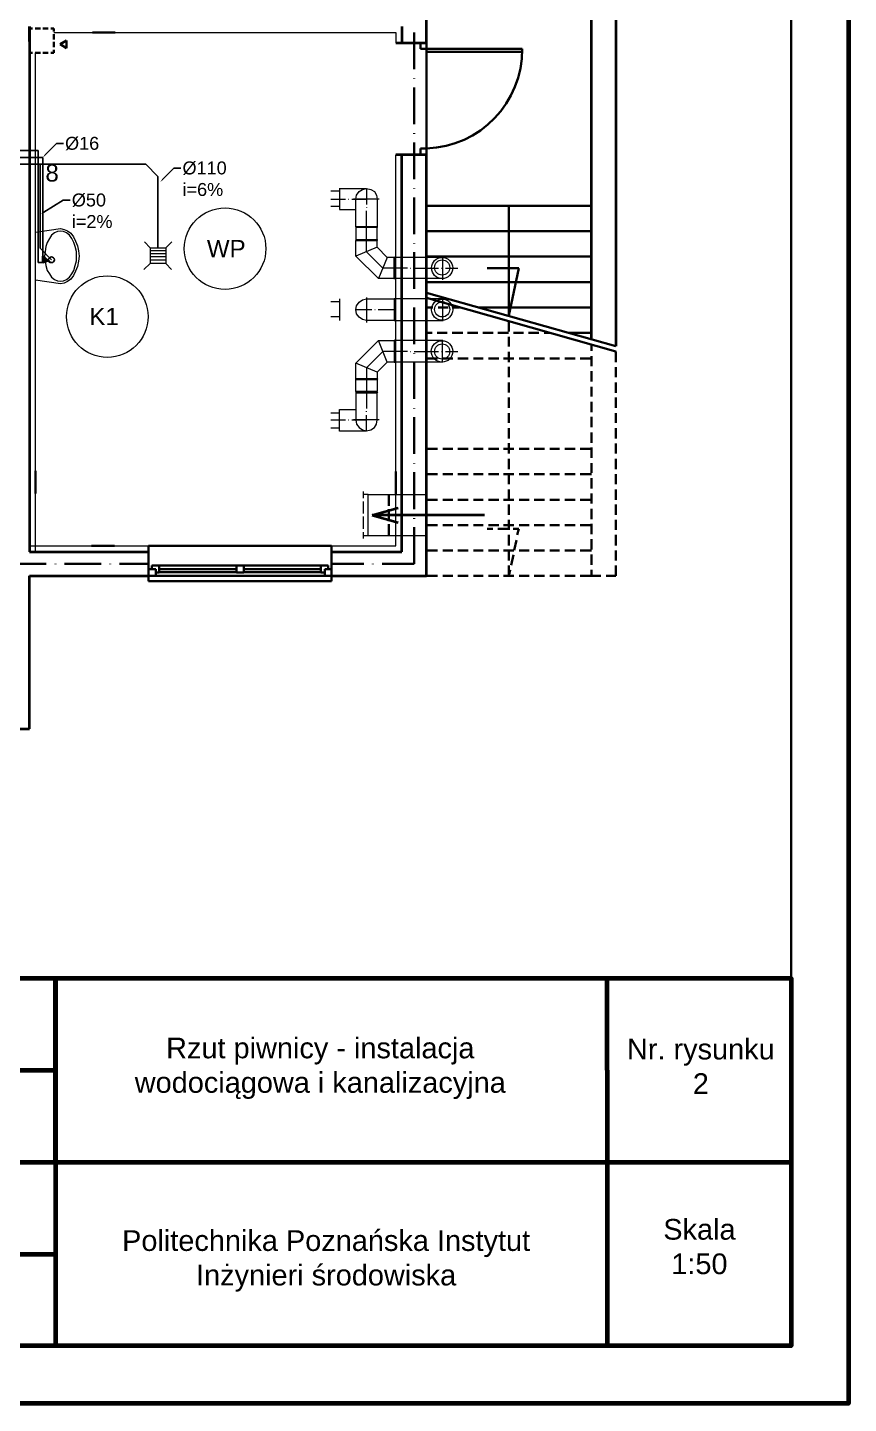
# Model space of a CAD drawing. Header units: millimetres. Extents: x 135 to 13042, y 991 to 8969.
# Drawn here: x 6271 to 6986, y 1879 to 3076 of the extents above; entities that cross this region are included whole.
import ezdxf
from ezdxf import colors
from ezdxf.entities.mleader import LeaderData, LeaderLine
from ezdxf.math import Vec2, Vec3

# ---------------------------------------------------------------- set-up
doc = ezdxf.new("R2010")
doc.units = ezdxf.units.MM
for name, color, linetype in [('baterie', 50, 'Continuous'), ('PDF _Geometria', 7, 'Continuous'), ('woda zimna średnice', 140, 'Continuous')]:
    doc.layers.add(name, color=color, linetype=linetype)
doc.layers.add('kanalizacja', color=7, linetype='Continuous', true_color=0xb06239)
doc.layers.add('kanalizacja średnice', color=7, linetype='Continuous', true_color=0xb06239)
doc.layers.add('woda ciepła', color=10, linetype='Continuous', lineweight=18)
doc.layers.add('woda zimna', color=140, linetype='Continuous', lineweight=18)
doc.styles.add('numery działek', font='arial.ttf', dxfattribs={"height": 15})
doc.styles.get("Standard").update_dxf_attribs({"font": 'arial.ttf'})

msp = doc.modelspace()

# ---------------------------------------------------------------- hatches: boundary and pattern name
at = {"layer": 'baterie', "lineweight": 35}
h = msp.add_hatch(color=256, dxfattribs=at)
h.dxf.hatch_style = 1
h.paths.add_polyline_path([(6286.4, 2876), (6284.7, 2877.4), (6284.7, 2871.9), (6286.8, 2872.7), (6286.7, 2873.3)])
h.paths.add_polyline_path([(6289.3, 2873.6), (6286.4, 2876), (6286.7, 2873.3), (6286.8, 2872.7)])

# ---------------------------------------------------------------- linework, layer by layer
at = {"linetype": 'ByBlock', "lineweight": 70}
for p, q in [((6295.8, 2089.2), (6295.8, 2249.2)), ((6295.8, 2249.2), (6295.8, 1929.2)), ((6135.8, 2169.2), (6295.8, 2169.2)), ((6775.8, 2169.2), (6775.8, 1929.2)), ((5815.8, 2089.2), (6935.8, 2089.2)), ((5815.8, 2009.2), (6295.8, 2009.2))]:
    msp.add_line(p, q, dxfattribs=at)
for points in [[(1385.8, 3979.2), (6985.8, 3979.2), (6985.8, 1879.2), (1385.8, 1879.2)], [(5655.8, 2249.2), (6935.8, 2249.2), (6935.8, 1929.2), (5655.8, 1929.2)]]:
    msp.add_lwpolyline(points, close=True, dxfattribs=at)
at = {"linetype": 'ByBlock', "lineweight": 35}
msp.add_lwpolyline([(1485.8, 3929.2), (1485.8, 1929.2), (6935.8, 1929.2), (6935.8, 3929.2)], close=True, dxfattribs=at)
at = {"linetype": 'ByBlock', "lineweight": 70}
msp.add_lwpolyline([(6775.8, 2169.2), (6775.8, 2249.2), (6935.8, 2249.2), (6935.8, 2169.2)], dxfattribs=at)
at = {"layer": 'baterie', "lineweight": 35}
for p, q in [((6284.7, 2871.9), (6284.7, 2877.4)), ((6284.7, 2877.4), (6291.1, 2872)), ((6284.7, 2871.9), (6289.3, 2873.6))]:
    msp.add_line(p, q, dxfattribs=at)
at = {"layer": 'kanalizacja', "lineweight": 25}
for p, q in [((4132.1, 2957.3), (6374.3, 2957.3)), ((6282.4, 2957.3), (6282.4, 2884.3)), ((6374.3, 2957.3), (6384.9, 2946.7)), ((6384.9, 2884.5), (6384.9, 2946.7)), ((6292.3, 2874.3), (6282.4, 2884.3))]:
    msp.add_line(p, q, dxfattribs=at)
msp.add_circle((6292.3, 2874.3), 2.5, dxfattribs=at)
at = {"layer": 'PDF _Geometria', "lineweight": 40}
for p, q in [((6783.2, 3234.7), (6783.2, 2799)), ((6762.1, 2805), (6762.1, 3213.8)), ((6618.6, 3063), (6618.6, 3098.6)), ((6273.2, 3064.1), (6273.2, 3077.3)), ((6273.2, 3077.3), (6273.2, 2917.9)), ((6597.2, 3077.3), (6597.2, 3063)), ((6591.9, 3063), (6618.6, 3063)), ((6618.6, 2965.5), (6591.9, 2965.5)), ((6597.2, 2620.2), (6597.2, 2965.5)), ((6618.6, 2599.2), (6618.6, 2965.5)), ((6273.2, 2917.9), (6273.2, 2620.2)), ((6571.3, 2652), (6593.8, 2658.4)), ((6669.1, 2652), (6571.3, 2652)), ((6571.3, 2652), (6593.8, 2645.7)), ((6273.2, 2620.2), (6376.7, 2620.2)), ((6536, 2620.2), (6597.2, 2620.2)), ((6273.2, 2487.4), (6273.2, 2599.2)), ((6273.2, 2466.1), (6273.2, 2599.2)), ((6273.2, 2599.2), (6376.7, 2599.2)), ((6536, 2599.2), (6618.6, 2599.2)), ((6080.1, 2466.1), (6273.2, 2466.1))]:
    msp.add_line(p, q, dxfattribs=at)
at = {"layer": 'PDF _Geometria', "lineweight": 35}
for p, q in [((6273.2, 3072.8), (6273.2, 3075.4)), ((6273.2, 3075.4), (6275.8, 3075.4)), ((6273.2, 3066), (6273.2, 3070.5)), ((6278.1, 3075.4), (6282.6, 3075.4)), ((6284.8, 3075.4), (6289.3, 3075.4)), ((6291.6, 3075.4), (6294.2, 3075.4)), ((6294.2, 3075.4), (6294.2, 3072.8)), ((6294.2, 3070.5), (6294.2, 3066)), ((6299.8, 3061.9), (6305.4, 3064.9)), ((6305.4, 3064.9), (6305.4, 3058.5)), ((6347.8, 3072), (6328, 3072)), ((6328, 3072), (6347.8, 3072)), ((6608, 3040.1), (6608, 3072)), ((6273.2, 3059.3), (6273.2, 3063.8)), ((6273.2, 3054.4), (6273.2, 3057)), ((6275.8, 3054.4), (6273.2, 3054.4)), ((6282.6, 3054.4), (6278.1, 3054.4)), ((6289.3, 3054.4), (6284.8, 3054.4)), ((6294.2, 3054.4), (6291.6, 3054.4)), ((6294.2, 3063.8), (6294.2, 3059.3)), ((6294.2, 3057), (6294.2, 3054.4)), ((6305.4, 3058.5), (6299.8, 3061.9)), ((6613.3, 3063), (6613.3, 3057.8)), ((6613.3, 3057.8), (6618.6, 3057.8)), ((6618.6, 2971.2), (6618.6, 3063)), ((6618.6, 3057.8), (6701.8, 3057.8)), ((6618.6, 3055.1), (6701.8, 3055.1)), ((6608, 3032.3), (6608, 3031.9)), ((6608, 2992.1), (6608, 3024)), ((6608, 2984.3), (6608, 2983.9)), ((6608, 2944.5), (6608, 2976.4)), ((6618.6, 2971.2), (6613.3, 2971.2)), ((6613.3, 2971.2), (6613.3, 2965.5)), ((6618.6, 2965.5), (6618.6, 2971.2)), ((6608, 2936.3), (6608, 2935.9)), ((6608, 2896.5), (6608, 2928.4)), ((6618.6, 2921.3), (6762.1, 2921.3)), ((6690.2, 2921.3), (6690.2, 2825.7)), ((6618.6, 2899.2), (6762.1, 2899.2)), ((6608, 2888.7), (6608, 2888.3)), ((6608, 2848.9), (6608, 2880.8)), ((6618.6, 2877), (6762.1, 2877)), ((6698.8, 2866.9), (6671.4, 2866.9)), ((6690.2, 2825.7), (6698.8, 2866.9)), ((6618.6, 2854.9), (6762.1, 2854.9)), ((6608, 2840.7), (6608, 2840.3)), ((6618.6, 2845.5), (6783.2, 2799)), ((6618.6, 2841), (6783.2, 2794.5)), ((6608, 2800.9), (6608, 2832.8)), ((6618.6, 2832.8), (6624.2, 2832.8)), ((6628.7, 2832.8), (6637.3, 2832.8)), ((6641.8, 2832.8), (6647.4, 2832.8)), ((6663.9, 2832.8), (6762.1, 2832.8)), ((6690.2, 2821.2), (6690.2, 2811.8)), ((6618.6, 2810.7), (6623.4, 2810.7)), ((6627.9, 2810.7), (6636.5, 2810.7)), ((6641, 2810.7), (6650.1, 2810.7)), ((6654.2, 2810.7), (6663.2, 2810.7)), ((6667.6, 2810.7), (6676.7, 2810.7)), ((6680.8, 2810.7), (6689.8, 2810.7)), ((6690.2, 2807.3), (6690.2, 2798.7)), ((6694.3, 2810.7), (6702.9, 2810.7)), ((6707.4, 2810.7), (6716.4, 2810.7)), ((6720.9, 2810.7), (6725.8, 2810.7)), ((6741.9, 2810.7), (6762.1, 2810.7)), ((6608, 2793), (6608, 2792.7)), ((6690.2, 2794.2), (6690.2, 2785.2)), ((6762.1, 2800.5), (6762.1, 2794.9)), ((6762.1, 2790.4), (6762.1, 2781.8)), ((6783.2, 2794.5), (6783.2, 2785.2)), ((6608, 2753.3), (6608, 2785.2)), ((6618.6, 2788.5), (6628.3, 2788.5)), ((6632.8, 2788.5), (6641.4, 2788.5)), ((6645.9, 2788.5), (6654.9, 2788.5)), ((6659.4, 2788.5), (6668, 2788.5)), ((6672.5, 2788.5), (6681.6, 2788.5)), ((6685.7, 2788.5), (6694.7, 2788.5)), ((6690.2, 2781), (6690.2, 2772)), ((6699.1, 2788.5), (6707.8, 2788.5)), ((6712.3, 2788.5), (6721.3, 2788.5)), ((6725.8, 2788.5), (6734.4, 2788.5)), ((6738.9, 2788.5), (6747.9, 2788.5)), ((6752.4, 2788.5), (6762.1, 2788.5)), ((6783.2, 2780.7), (6783.2, 2772)), ((6690.2, 2767.5), (6690.2, 2758.9)), ((6762.1, 2777.3), (6762.1, 2768.3)), ((6783.2, 2767.5), (6783.2, 2758.5)), ((6690.2, 2754.4), (6690.2, 2745.4)), ((6762.1, 2763.8), (6762.1, 2755.2)), ((6783.2, 2754.4), (6783.2, 2745.4)), ((6608, 2745), (6608, 2744.7)), ((6762.1, 2750.7), (6762.1, 2741.7)), ((6608, 2705.3), (6608, 2737.2)), ((6690.2, 2740.9), (6690.2, 2732.3)), ((6762.1, 2737.5), (6762.1, 2728.5)), ((6783.2, 2740.9), (6783.2, 2732.3)), ((6690.2, 2727.8), (6690.2, 2718.8)), ((6762.1, 2724), (6762.1, 2715)), ((6783.2, 2727.8), (6783.2, 2718.8)), ((6618.6, 2709.8), (6628.3, 2709.8)), ((6632.8, 2709.8), (6641.4, 2709.8)), ((6645.9, 2709.8), (6654.9, 2709.8)), ((6659.4, 2709.8), (6668, 2709.8)), ((6672.5, 2709.8), (6681.6, 2709.8)), ((6685.7, 2709.8), (6694.7, 2709.8)), ((6690.2, 2714.7), (6690.2, 2705.7)), ((6699.1, 2709.8), (6707.8, 2709.8)), ((6712.3, 2709.8), (6721.3, 2709.8)), ((6725.8, 2709.8), (6734.4, 2709.8)), ((6738.9, 2709.8), (6747.9, 2709.8)), ((6752.4, 2709.8), (6762.1, 2709.8)), ((6762.1, 2710.9), (6762.1, 2701.9)), ((6783.2, 2714.3), (6783.2, 2705.7)), ((6608, 2697.4), (6608, 2697)), ((6690.2, 2701.2), (6690.2, 2692.2)), ((6762.1, 2697.4), (6762.1, 2688.8)), ((6783.2, 2701.2), (6783.2, 2692.2)), ((6273.2, 2689.9), (6273.2, 2670.1)), ((6278.4, 2690.7), (6278.4, 2670.8)), ((6278.4, 2670.8), (6278.4, 2690.7)), ((6591.9, 2670.1), (6591.9, 2689.9)), ((6591.9, 2689.9), (6591.9, 2670.1)), ((6597.2, 2690.7), (6597.2, 2670.8)), ((6597.2, 2670.8), (6597.2, 2690.7)), ((6608, 2657.3), (6608, 2689.5)), ((6618.6, 2689.9), (6618.6, 2670.1)), ((6618.6, 2687.7), (6628.3, 2687.7)), ((6632.8, 2687.7), (6641.4, 2687.7)), ((6645.9, 2687.7), (6654.9, 2687.7)), ((6659.4, 2687.7), (6668, 2687.7)), ((6672.5, 2687.7), (6681.6, 2687.7)), ((6685.7, 2687.7), (6694.7, 2687.7)), ((6690.2, 2688), (6690.2, 2679)), ((6699.1, 2687.7), (6707.8, 2687.7)), ((6712.3, 2687.7), (6721.3, 2687.7)), ((6725.8, 2687.7), (6734.4, 2687.7)), ((6738.9, 2687.7), (6747.9, 2687.7)), ((6752.4, 2687.7), (6762.1, 2687.7)), ((6762.1, 2684.3), (6762.1, 2675.3)), ((6783.2, 2687.7), (6783.2, 2679)), ((6585.9, 2660.3), (6585.9, 2670.1)), ((6690.2, 2674.5), (6690.2, 2665.9)), ((6762.1, 2670.8), (6762.1, 2662.2)), ((6783.2, 2674.5), (6783.2, 2665.5)), ((6618.6, 2665.5), (6628.3, 2665.5)), ((6632.8, 2665.5), (6641.4, 2665.5)), ((6645.9, 2665.5), (6654.9, 2665.5)), ((6659.4, 2665.5), (6668, 2665.5)), ((6672.5, 2665.5), (6681.6, 2665.5)), ((6685.7, 2665.5), (6694.7, 2665.5)), ((6690.2, 2661.4), (6690.2, 2652.4)), ((6699.1, 2665.5), (6707.8, 2665.5)), ((6712.3, 2665.5), (6721.3, 2665.5)), ((6725.8, 2665.5), (6734.4, 2665.5)), ((6738.9, 2665.5), (6747.9, 2665.5)), ((6752.4, 2665.5), (6762.1, 2665.5)), ((6783.2, 2661.4), (6783.2, 2652.4)), ((6585.9, 2646.8), (6585.9, 2657.3)), ((6608, 2649.4), (6608, 2649)), ((6690.2, 2647.9), (6690.2, 2639.3)), ((6762.1, 2657.7), (6762.1, 2648.7)), ((6783.2, 2647.9), (6783.2, 2639.3)), ((6585.9, 2634.4), (6585.9, 2644.2)), ((6608, 2609.7), (6608, 2641.6)), ((6618.6, 2643.4), (6628.3, 2643.4)), ((6632.8, 2643.4), (6641.4, 2643.4)), ((6645.9, 2643.4), (6654.9, 2643.4)), ((6659.4, 2643.4), (6668, 2643.4)), ((6676.3, 2640.1), (6671.4, 2640.1)), ((6672.5, 2643.4), (6681.6, 2643.4)), ((6689.4, 2640.1), (6680.8, 2640.1)), ((6685.7, 2643.4), (6694.7, 2643.4)), ((6690.2, 2634.8), (6690.2, 2625.8)), ((6698.8, 2640.1), (6693.9, 2640.1)), ((6697.6, 2634.8), (6698.8, 2640.1)), ((6699.1, 2643.4), (6707.8, 2643.4)), ((6712.3, 2643.4), (6721.3, 2643.4)), ((6725.8, 2643.4), (6734.4, 2643.4)), ((6738.9, 2643.4), (6747.9, 2643.4)), ((6752.4, 2643.4), (6762.1, 2643.4)), ((6762.1, 2644.6), (6762.1, 2635.6)), ((6783.2, 2634.8), (6783.2, 2625.8)), ((6327.2, 2625.4), (6347.1, 2625.4)), ((6347.1, 2625.4), (6327.2, 2625.4)), ((6376.7, 2594.7), (6376.7, 2625.4)), ((6376.7, 2625.4), (6536, 2625.4)), ((6536, 2625.4), (6536, 2594.7)), ((6695, 2621.7), (6696.9, 2630.3)), ((6762.1, 2631.1), (6762.1, 2622.1)), ((6347.8, 2620.2), (6328, 2620.2)), ((6328, 2620.2), (6347.8, 2620.2)), ((6618.6, 2621.3), (6628.3, 2621.3)), ((6632.8, 2621.3), (6641.4, 2621.3)), ((6645.9, 2621.3), (6654.9, 2621.3)), ((6659.4, 2621.3), (6668, 2621.3)), ((6672.5, 2621.3), (6681.6, 2621.3)), ((6685.7, 2621.3), (6694.7, 2621.3)), ((6690.2, 2621.7), (6690.2, 2612.7)), ((6692.4, 2608.6), (6694.3, 2617.6)), ((6699.1, 2621.3), (6707.8, 2621.3)), ((6712.3, 2621.3), (6721.3, 2621.3)), ((6725.8, 2621.3), (6734.4, 2621.3)), ((6738.9, 2621.3), (6747.9, 2621.3)), ((6752.4, 2621.3), (6762.1, 2621.3)), ((6762.1, 2617.9), (6762.1, 2608.9)), ((6783.2, 2621.3), (6783.2, 2612.7)), ((6262.3, 2609.7), (6287.8, 2609.7)), ((6295.7, 2609.7), (6295.7, 2609.3)), ((6303.6, 2609.7), (6335.4, 2609.7)), ((6347.1, 2599.2), (6327.2, 2599.2)), ((6343.3, 2609.7), (6343.3, 2609.3)), ((6351.6, 2609.7), (6376.7, 2609.7)), ((6376.7, 2605.2), (6376.7, 2599.2)), ((6383.1, 2605.2), (6376.7, 2605.2)), ((6376.7, 2599.2), (6383.1, 2599.2)), ((6386.1, 2608.2), (6379.7, 2608.2)), ((6379.7, 2608.2), (6379.7, 2605.2)), ((6383.1, 2599.2), (6383.1, 2605.2)), ((6383.1, 2602.2), (6386.1, 2602.2)), ((6530, 2599.2), (6383.1, 2599.2)), ((6386.1, 2602.2), (6386.1, 2608.2)), ((6453.2, 2608.2), (6386.1, 2608.2)), ((6453.2, 2605.2), (6386.1, 2605.2)), ((6453.2, 2602.6), (6386.1, 2602.6)), ((6453.2, 2602.2), (6453.2, 2608.2)), ((6453.2, 2608.2), (6456.6, 2608.2)), ((6456.6, 2602.2), (6453.2, 2602.2)), ((6456.6, 2608.2), (6459.6, 2608.2)), ((6459.6, 2602.2), (6456.6, 2602.2)), ((6459.6, 2608.2), (6459.6, 2602.2)), ((6526.7, 2608.2), (6459.6, 2608.2)), ((6526.7, 2605.2), (6459.6, 2605.2)), ((6526.7, 2602.6), (6459.6, 2602.6)), ((6526.7, 2608.2), (6533, 2608.2)), ((6526.7, 2602.2), (6526.7, 2608.2)), ((6530, 2602.2), (6526.7, 2602.2)), ((6530, 2605.2), (6530, 2599.2)), ((6536, 2605.2), (6530, 2605.2)), ((6530, 2599.2), (6536, 2599.2)), ((6533, 2608.2), (6533, 2605.2)), ((6536, 2609.7), (6564.2, 2609.7)), ((6536, 2599.2), (6536, 2605.2)), ((6572, 2609.7), (6572, 2609.3)), ((6579.9, 2609.7), (6608, 2609.7)), ((6618.6, 2599.2), (6628.3, 2599.2)), ((6632.8, 2599.2), (6641.4, 2599.2)), ((6645.9, 2599.2), (6654.9, 2599.2)), ((6659.4, 2599.2), (6668, 2599.2)), ((6672.5, 2599.2), (6681.6, 2599.2)), ((6685.7, 2599.2), (6694.7, 2599.2)), ((6690.2, 2608.2), (6690.2, 2599.2)), ((6690.2, 2599.2), (6691.3, 2604.4)), ((6699.1, 2599.2), (6707.8, 2599.2)), ((6712.3, 2599.2), (6721.3, 2599.2)), ((6725.8, 2599.2), (6734.4, 2599.2)), ((6738.9, 2599.2), (6747.9, 2599.2)), ((6752.4, 2599.2), (6762.1, 2599.2)), ((6762.1, 2599.2), (6762.1, 2604.4)), ((6762.1, 2599.2), (6770.4, 2599.2)), ((6783.2, 2599.2), (6774.9, 2599.2)), ((6783.2, 2608.2), (6783.2, 2599.2)), ((6273.2, 2597.7), (6273.2, 2577.8)), ((6536, 2594.7), (6376.7, 2594.7)), ((6273.2, 2467.2), (6273.2, 2487.1))]:
    msp.add_line(p, q, dxfattribs=at)
at = {"layer": 'PDF _Geometria', "lineweight": 9}
for p, q in [((6294.2, 3072), (6591.9, 3072)), ((6591.9, 3072), (6591.9, 3063)), ((6278.4, 2917.9), (6278.4, 3054.4)), ((6591.9, 2625.4), (6591.9, 2965.5)), ((6542.8, 2934), (6535.3, 2934)), ((6542.8, 2936.7), (6542.8, 2917.9)), ((6542.8, 2936.3), (6566.4, 2936.3)), ((6557.8, 2930.6), (6560.1, 2933.6)), ((6560.1, 2933.6), (6563, 2935.5)), ((6563, 2935.5), (6566.4, 2936.3)), ((6566.4, 2936.3), (6570.1, 2935.5)), ((6566.4, 2936.3), (6566.4, 2922.4)), ((6570.1, 2935.5), (6573.2, 2933.6)), ((6573.2, 2933.6), (6575, 2930.6)), ((6535.3, 2926.9), (6548.1, 2926.9)), ((6550.7, 2926.9), (6551.1, 2926.9)), ((6553.7, 2926.9), (6566.4, 2926.9)), ((6577.3, 2926.9), (6555.2, 2926.9)), ((6557.1, 2926.9), (6557.8, 2930.6)), ((6557.1, 2902.9), (6557.1, 2926.9)), ((6575, 2930.6), (6575.8, 2926.9)), ((6575.8, 2926.9), (6575.8, 2902.9)), ((6278.4, 2620.2), (6278.4, 2917.9)), ((6542.8, 2920.5), (6535.3, 2920.5)), ((6542.8, 2917.9), (6557.1, 2917.9)), ((6566.4, 2919.8), (6566.4, 2919.4)), ((6566.4, 2902.9), (6566.4, 2916.8)), ((6278.4, 2898.4), (6300.2, 2901.4)), ((6278.4, 2898), (6278.4, 2898.4)), ((6278.4, 2856.4), (6278.4, 2898.4)), ((6295, 2897.7), (6292.3, 2895.8)), ((6297.6, 2898.8), (6295, 2897.7)), ((6300.2, 2899.2), (6297.6, 2898.8)), ((6300.2, 2901.4), (6303.2, 2900.7)), ((6302.8, 2898.8), (6300.2, 2899.2)), ((6305.4, 2897.7), (6302.8, 2898.8)), ((6303.2, 2900.7), (6306.2, 2899.5)), ((6308.1, 2895.8), (6305.4, 2897.7)), ((6306.2, 2899.5), (6309.2, 2897.3)), ((6309.2, 2897.3), (6311.4, 2894.3)), ((6575.8, 2902.9), (6557.1, 2902.9)), ((6557.1, 2902.9), (6557.1, 2902.2)), ((6575.8, 2902.9), (6557.1, 2902.9)), ((6575.8, 2902.2), (6557.1, 2902.2)), ((6557.1, 2902.2), (6557.1, 2891.7)), ((6566.4, 2891.7), (6566.4, 2902.9)), ((6576.2, 2902.5), (6575.8, 2902.9)), ((6575.8, 2902.2), (6576.2, 2902.5)), ((6575.8, 2891.7), (6575.8, 2902.2)), ((6287.4, 2885.7), (6286.7, 2881.5)), ((6288.6, 2889.4), (6287.4, 2885.7)), ((6290.5, 2892.8), (6288.6, 2889.4)), ((6292.3, 2895.8), (6290.5, 2892.8)), ((6309.9, 2892.8), (6308.1, 2895.8)), ((6311.8, 2889.4), (6309.9, 2892.8)), ((6311.4, 2894.3), (6313.3, 2890.5)), ((6312.9, 2885.7), (6311.8, 2889.4)), ((6314.1, 2881.5), (6312.9, 2885.7)), ((6313.3, 2890.5), (6314.8, 2886.4)), ((6314.8, 2886.4), (6315.9, 2881.9)), ((6373.3, 2889.8), (6378.2, 2884.5)), ((6396.9, 2889.8), (6391.7, 2884.5)), ((6575.8, 2891.7), (6557.1, 2891.7)), ((6557.1, 2891.7), (6557.1, 2890.9)), ((6557.1, 2877.4), (6557.1, 2890.9)), ((6557.1, 2890.9), (6575.8, 2890.9)), ((6575.8, 2885.3), (6557.1, 2877.4)), ((6566.4, 2881.2), (6566.4, 2891.7)), ((6576.2, 2891.3), (6575.8, 2891.7)), ((6575.8, 2890.9), (6576.2, 2891.3)), ((6575.8, 2885.3), (6575.8, 2890.9)), ((6584.4, 2876.3), (6575.8, 2885.3)), ((6286.7, 2881.5), (6286.3, 2877.4)), ((6286.3, 2877.4), (6286.7, 2873.3)), ((6286.7, 2873.3), (6287.4, 2869.2)), ((6312.9, 2869.2), (6314.1, 2873.3)), ((6314.1, 2873.3), (6314.1, 2881.5)), ((6315.9, 2881.9), (6316.3, 2877.4)), ((6316.3, 2877.4), (6315.9, 2872.9)), ((6378.2, 2884.5), (6391.7, 2884.5)), ((6378.2, 2884.5), (6378.2, 2871)), ((6391.7, 2881.9), (6378.2, 2881.9)), ((6391.7, 2879.3), (6378.2, 2879.3)), ((6391.7, 2876.7), (6378.2, 2876.7)), ((6391.7, 2874), (6378.2, 2874)), ((6391.7, 2884.5), (6391.7, 2871)), ((6576.9, 2857.9), (6557.1, 2877.4)), ((6580.7, 2866.9), (6566.4, 2881.2)), ((6584.4, 2876.3), (6576.9, 2857.9)), ((6590.4, 2876.3), (6584.4, 2876.3)), ((6590.4, 2876.3), (6590.8, 2876.7)), ((6590.4, 2857.9), (6590.4, 2876.3)), ((6590.8, 2876.7), (6591.2, 2876.3)), ((6632.4, 2876.3), (6591.2, 2876.3)), ((6591.2, 2876.3), (6591.2, 2857.9)), ((6632.4, 2876.7), (6632.4, 2856.8)), ((6287.4, 2869.2), (6288.6, 2865)), ((6288.6, 2865), (6290.5, 2862)), ((6290.5, 2862), (6292.3, 2859)), ((6308.1, 2859), (6309.9, 2862)), ((6309.9, 2862), (6311.8, 2865)), ((6313.3, 2864.3), (6311.4, 2860.5)), ((6311.8, 2865), (6312.9, 2869.2)), ((6314.8, 2868.4), (6313.3, 2864.3)), ((6315.9, 2872.9), (6314.8, 2868.4)), ((6378.2, 2871), (6372.5, 2865.8)), ((6391.7, 2871), (6378.2, 2871)), ((6391.7, 2871), (6396.6, 2865.8)), ((6591.2, 2866.9), (6580.7, 2866.9)), ((6602, 2866.9), (6591.2, 2866.9)), ((6604.7, 2866.9), (6605, 2866.9)), ((6608, 2866.9), (6629, 2866.9)), ((6631.7, 2866.9), (6632, 2866.9)), ((6635, 2866.9), (6645.9, 2866.9)), ((6300.2, 2853.4), (6278.4, 2856.4)), ((6278.4, 2856.4), (6278.4, 2856)), ((6292.3, 2859), (6295, 2857.2)), ((6295, 2857.2), (6297.6, 2856)), ((6297.6, 2856), (6300.2, 2855.7)), ((6300.2, 2855.7), (6302.8, 2856)), ((6303.2, 2853.8), (6300.2, 2853.4)), ((6302.8, 2856), (6305.4, 2857.2)), ((6306.2, 2855.3), (6303.2, 2853.8)), ((6305.4, 2857.2), (6308.1, 2859)), ((6309.2, 2857.5), (6306.2, 2855.3)), ((6311.4, 2860.5), (6309.2, 2857.5)), ((6590.4, 2857.9), (6576.9, 2857.9)), ((6590.8, 2857.5), (6590.4, 2857.9)), ((6591.2, 2857.9), (6590.8, 2857.5)), ((6632.4, 2857.9), (6591.2, 2857.9)), ((6542.8, 2837.7), (6535.3, 2837.7)), ((6542.8, 2840.3), (6542.8, 2821.5)), ((6557.8, 2834.3), (6560.1, 2837.3)), ((6560.1, 2837.3), (6563, 2839.5)), ((6563, 2839.5), (6566.4, 2840.3)), ((6566.4, 2841.4), (6566.4, 2819.7)), ((6566.4, 2840.3), (6590.4, 2840.3)), ((6591.6, 2840.3), (6590.4, 2840.3)), ((6590.4, 2840.3), (6590.4, 2821.5)), ((6590.4, 2840.3), (6590.4, 2821.5)), ((6632.4, 2840.3), (6591.6, 2840.3)), ((6591.6, 2840.3), (6591.6, 2821.5)), ((6632.4, 2840.7), (6632.4, 2820.8)), ((6557.1, 2830.9), (6557.8, 2834.3)), ((6557.1, 2830.9), (6570.9, 2830.9)), ((6557.8, 2827.2), (6557.1, 2830.9)), ((6560.1, 2824.2), (6557.8, 2827.2)), ((6573.5, 2830.9), (6573.9, 2830.9)), ((6576.5, 2830.9), (6590.4, 2830.9)), ((6542.8, 2824.5), (6535.3, 2824.5)), ((6563, 2822.3), (6560.1, 2824.2)), ((6566.4, 2821.5), (6563, 2822.3)), ((6590.4, 2821.5), (6566.4, 2821.5)), ((6590.4, 2821.5), (6591.6, 2821.5)), ((6591.6, 2821.5), (6632.4, 2821.5)), ((6557.1, 2784.4), (6576.9, 2803.9)), ((6584.4, 2785.2), (6576.9, 2803.9)), ((6576.9, 2803.9), (6590.4, 2803.9)), ((6590.8, 2804.3), (6590.4, 2803.9)), ((6590.4, 2803.9), (6590.4, 2785.2)), ((6591.2, 2803.9), (6590.8, 2804.3)), ((6632.4, 2803.9), (6591.2, 2803.9)), ((6591.2, 2785.2), (6591.2, 2803.9)), ((6632.4, 2784.8), (6632.4, 2804.7)), ((6580.7, 2794.5), (6566.4, 2780.3)), ((6591.2, 2794.5), (6580.7, 2794.5)), ((6602, 2794.5), (6591.2, 2794.5)), ((6604.7, 2794.5), (6605, 2794.5)), ((6608, 2794.5), (6629, 2794.5)), ((6631.7, 2794.5), (6632, 2794.5)), ((6635, 2794.5), (6645.9, 2794.5)), ((6557.1, 2770.9), (6557.1, 2784.4)), ((6575.8, 2776.5), (6557.1, 2784.4)), ((6566.4, 2780.3), (6566.4, 2769.8)), ((6584.4, 2785.2), (6575.8, 2776.5)), ((6590.4, 2785.2), (6584.4, 2785.2)), ((6590.4, 2785.2), (6591.2, 2785.2)), ((6632.4, 2785.2), (6591.2, 2785.2)), ((6557.1, 2769.8), (6557.1, 2770.9)), ((6557.1, 2770.9), (6575.8, 2770.9)), ((6557.1, 2759.7), (6557.1, 2769.8)), ((6575.8, 2769.8), (6557.1, 2769.8)), ((6566.4, 2769.8), (6566.4, 2758.5)), ((6575.8, 2776.5), (6575.8, 2770.9)), ((6575.8, 2770.9), (6576.2, 2770.5)), ((6576.2, 2770.5), (6575.8, 2769.8)), ((6575.8, 2769.8), (6575.8, 2759.7)), ((6557.1, 2759.7), (6557.1, 2758.5)), ((6575.8, 2759.7), (6557.1, 2759.7)), ((6557.1, 2758.5), (6575.8, 2758.5)), ((6575.8, 2758.5), (6557.1, 2758.5)), ((6557.1, 2758.5), (6557.1, 2734.9)), ((6566.4, 2758.5), (6566.4, 2745)), ((6576.2, 2759.3), (6575.8, 2759.7)), ((6575.8, 2758.5), (6576.2, 2759.3)), ((6575.8, 2734.9), (6575.8, 2758.5)), ((6542.8, 2725.2), (6542.8, 2743.9)), ((6542.8, 2743.9), (6557.1, 2743.9)), ((6566.4, 2742), (6566.4, 2742.4)), ((6542.8, 2740.9), (6535.3, 2740.9)), ((6535.3, 2734.9), (6548.1, 2734.9)), ((6550.7, 2734.9), (6551.1, 2734.9)), ((6553.7, 2734.9), (6566.4, 2734.9)), ((6577.3, 2734.9), (6555.2, 2734.9)), ((6557.1, 2734.9), (6557.8, 2731.2)), ((6557.8, 2731.2), (6560.1, 2728.2)), ((6566.4, 2725.5), (6566.4, 2739)), ((6573.2, 2728.2), (6575, 2731.2)), ((6575, 2731.2), (6575.8, 2734.9)), ((6542.8, 2727.8), (6535.3, 2727.8)), ((6542.8, 2725.5), (6566.4, 2725.5)), ((6560.1, 2728.2), (6563, 2726.3)), ((6563, 2726.3), (6566.4, 2725.5)), ((6566.4, 2725.5), (6570.1, 2726.3)), ((6570.1, 2726.3), (6573.2, 2728.2)), ((6563.8, 2666.7), (6563.8, 2672.7)), ((6567.9, 2670.1), (6563.8, 2670.1)), ((6567.9, 2634.4), (6567.9, 2670.1)), ((6567.9, 2670.1), (6585.9, 2670.1)), ((6585.9, 2670.1), (6590.1, 2670.1)), ((6590.1, 2670.1), (6619.3, 2670.1)), ((6563.8, 2653.6), (6563.8, 2664)), ((6563.8, 2640.1), (6563.8, 2650.9)), ((6563.8, 2631.8), (6563.8, 2637.4)), ((6563.8, 2634.4), (6567.9, 2634.4)), ((6567.9, 2634.4), (6585.9, 2634.4)), ((6585.9, 2634.4), (6590.1, 2634.4)), ((6590.1, 2634.4), (6619.3, 2634.4)), ((6273.2, 2625.4), (6376.7, 2625.4)), ((6536, 2625.4), (6591.9, 2625.4))]:
    msp.add_line(p, q, dxfattribs=at)
for centre, radius in [((6443.3, 2883.9), 35.5), ((6632.2, 2867.1), 9.23), ((6632.2, 2867.5), 6.59), ((6340.9, 2824.8), 35.5), ((6632.2, 2830.8), 9.23), ((6632.2, 2831.1), 6.59), ((6632.1, 2794.5), 9.34), ((6632.2, 2794.4), 6.59)]:
    msp.add_circle(centre, radius, dxfattribs=at)
at = {"layer": 'PDF _Geometria', "lineweight": 35}
msp.add_arc((6616, 3056.9), 85.8, 271.723, 0.5517, dxfattribs=at)
at = {"layer": 'woda ciepła', "lineweight": 25}
for p, q in [((6280.7, 2969.3), (2060.8, 2969.3)), ((6280.7, 2969.3), (6280.7, 2871.9)), ((6280.7, 2871.9), (6284.7, 2871.9))]:
    msp.add_line(p, q, dxfattribs=at)
at = {"layer": 'woda zimna', "lineweight": 25}
for p in [(2066.8, 2963.3), (6284.7, 2877.4)]:
    msp.add_line(p, (6284.7, 2963.3), dxfattribs=at)

# ---------------------------------------------------------------- texts
at = {"lineweight": 35, "char_height": 18, "attachment_point": 1, "style": 'numery działek'}
for s, width, gutter_width, heights, insert in [('\\pxqc;Rzut piwnicy - instalacja wodociągowa i kanalizacyjna', 370.145, 75, [0], (6341.1, 2197.5)), ('\\pxqc;Nr. rysunku\\P2', 252.981, 16.2, [67.8], (6730.8, 2196.5)), ('\\pxqc;Skala\\P1:50', 48.708, 75, [0], (6831.7, 2039.7)), ('\\pxqc;Politechnika Poznańska Instytut Inżynieri środowiska', 362.467, 75, [0], (6350, 2029.9))]:
    msp.add_mtext_dynamic_manual_height_columns(s, width=width, gutter_width=gutter_width, heights=heights, dxfattribs=dict(at, insert=insert))
at = {"layer": 'kanalizacja', "lineweight": 25, "char_height": 15, "attachment_point": 1, "style": 'numery działek'}
for s, width, insert in [('8', 34.575, (6287, 2957.3)), ('WP', 48.708, (6427.5, 2891.5)), ('K1', 48.708, (6325.2, 2832.4))]:
    msp.add_mtext_dynamic_manual_height_columns(s, width=width, gutter_width=75, heights=[0], dxfattribs=dict(at, insert=insert))

# ---------------------------------------------------------------- leaders
at = {"layer": 'kanalizacja średnice', "linetype": 'ByBlock', "lineweight": 35}
ml = msp.add_multileader_mtext('Standard', dxfattribs=at)
ml.set_content('%%C110\\Pi=6%', color=256)
ml.set_leader_properties()
ml.build(insert=Vec2(0, 0))
ml.multileader.update_dxf_attribs({"arrow_head_size": 3})
ctx = ml.context
ctx.base_point, ctx.char_height, ctx.arrow_head_size, ctx.landing_gap_size, ctx.plane_origin = Vec3(6404.8, 2953.9), 11.25, 3, 1.5, Vec3(6386.9, 2941.9)
notes = []
notes.append((ctx, [(0, (1, 1, 0), (6398.8, 2953.9), (1, 0), 6, [(0, [(6386.9, 2941.9)], 0, [])])]))
ctx.mtext.insert, ctx.mtext.flow_direction = Vec3(6406.3, 2959.8), 5
ml = msp.add_multileader_mtext('Standard', dxfattribs=at)
ml.set_content('%%C50\\Pi=2%', color=256)
ml.set_leader_properties()
ml.build(insert=Vec2(0, 0))
ml.multileader.update_dxf_attribs({"arrow_head_size": 3})
ctx = ml.context
ctx.base_point, ctx.char_height, ctx.arrow_head_size, ctx.landing_gap_size, ctx.plane_origin = Vec3(6308.5, 2926.1), 11.25, 3, 1.5, Vec3(6283, 2914)
notes.append((ctx, [(0, (1, 1, 0), (6302.5, 2926.1), (1, 0), 6, [(0, [(6283, 2914)], 0, [])])]))
ctx.mtext.insert, ctx.mtext.flow_direction = Vec3(6310, 2931.9), 5
at = {"layer": 'woda zimna średnice', "linetype": 'ByBlock', "lineweight": 35}
ml = msp.add_multileader_mtext('Standard', dxfattribs=at)
ml.set_content('%%C16', color=256)
ml.set_leader_properties()
ml.build(insert=Vec2(0, 0))
ml.multileader.update_dxf_attribs({"arrow_head_size": 3})
ctx = ml.context
ctx.base_point, ctx.char_height, ctx.arrow_head_size, ctx.landing_gap_size, ctx.plane_origin = Vec3(6302.6, 2975.3), 11.25, 3, 1.5, Vec3(6284.7, 2963.3)
notes.append((ctx, [(0, (1, 1, 0), (6296.6, 2975.3), (1, 0), 6, [(0, [(6284.7, 2963.3)], 0, [])])]))
ctx.mtext.insert, ctx.mtext.flow_direction = Vec3(6304.1, 2981.2), 5
for ctx, leaders in notes:
    for number, flags, end, landing, length, lines in leaders:
        leader = LeaderData()
        leader.index, (leader.has_last_leader_line, leader.has_dogleg_vector, leader.attachment_direction) = number, flags
        leader.last_leader_point, leader.dogleg_vector, leader.dogleg_length = Vec3(end), Vec3(landing), length
        for number, points, colour, breaks in lines:
            line = LeaderLine()
            line.index, line.vertices, line.color, line.breaks = number, Vec3.list(points), colors.encode_raw_color(colour), breaks
            leader.lines.append(line)
        ctx.leaders.append(leader)

doc.saveas('drawing.dxf')
